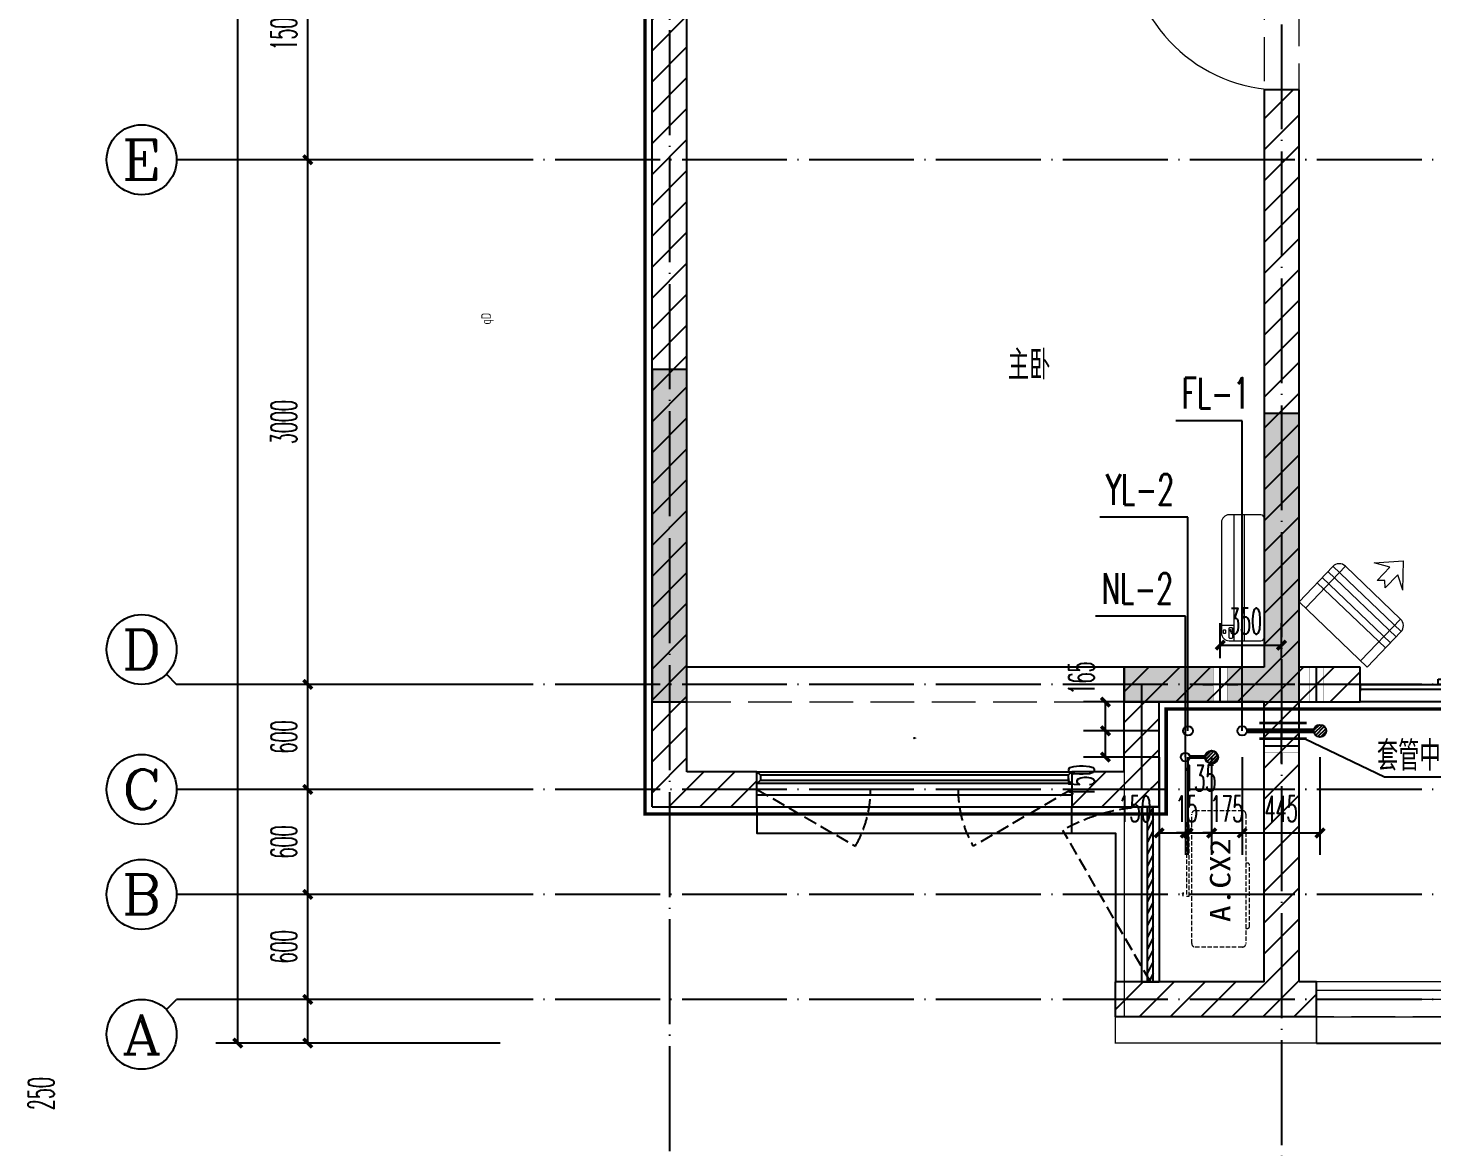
# Model space of a CAD drawing. Extents: x 27938 to 1507990, y 110129 to 923079.
# Drawn here: x 1197595 to 1205624, y 579980 to 586377 of the extents above; entities that cross this region are included whole.
import ezdxf
from ezdxf.enums import TextEntityAlignment as Align

# ---------------------------------------------------------------- set-up
doc = ezdxf.new("R2010")
doc.units = 0
doc.header["$LTSCALE"] = 1000
doc.header["$MEASUREMENT"] = 0
doc.linetypes.add('DASH', pattern=[0.35, 0.25, -0.1])
doc.linetypes.add('DOTE', pattern=[2.42, 2, -0.2, 0.02, -0.2])
for name, color, linetype in [('----建筑底图', 8, 'Continuous'), ('3-栏杆1', 135, 'Continuous'), ('3.5方案汇报，与郭总、侯月琴确定户型_t8$0$2020.03.04 -1安徽标准化洋房户型(UA）_t8_t8$0$看线', 154, 'Continuous'), ('AXIS', 3, 'Continuous'), ('AXIS_TEXT', 7, 'Continuous'), ('COLUMN', 9, 'Continuous'), ('DIM_SYMB', 3, 'Continuous'), ('DIM_不分区给水', 3, 'Continuous'), ('DIM_凝结', 150, 'Continuous'), ('DIM_废水', 31, 'Continuous'), ('DIM_雨水', 4, 'Continuous'), ('DOTE', 1, 'Continuous'), ('EQUIP_地漏', 7, 'Continuous'), ('PIPE-凝结', 150, 'N'), ('PIPE-废水', 31, 'TG_F'), ('PUB_HATCH', 8, 'Continuous'), ('PUB_TEXT', 4, 'Continuous'), ('VALVE_不分区给水', 7, 'Continuous'), ('VPIPE-凝结', 150, 'N'), ('VPIPE-废水', 31, 'Continuous'), ('VPIPE-雨水', 4, 'Y'), ('WALL', 9, 'Continuous'), ('WINDOW', 4, 'Continuous'), ('WINDOW_TEXT', 7, 'Continuous'), ('机电标识类', 1, 'Continuous'), ('看线', 251, 'Continuous')]:
    doc.layers.add(name, color=color, linetype=linetype)
doc.layers.add('S-L主梁线', color=4, linetype='DASH', plot=False)
for name, color, linetype, lineweight in [('平面-栏杆', 135, 'Continuous', 15), ('平面-看线', 45, 'Continuous', 15), ('平面-空调室内机', 176, 'Continuous', 9), ('平面-空调预留孔', 173, 'Continuous', 15), ('空调', 76, 'Continuous', 13)]:
    doc.layers.add(name, color=color, linetype=linetype, lineweight=lineweight)
doc.styles.add('_TCH_AXIS', font='COMPLEX', dxfattribs={"bigfont": 'GBCBIG'})
doc.styles.add('_TCH_DIM_T3', font='SIMPLEX.shx', dxfattribs={"width": 0.494118, "bigfont": 'GBCBIG.shx'})
doc.styles.add('_TCH_WINDOW', font='SIMPLEX.shx', dxfattribs={"width": 0.7, "height": 3.5, "bigfont": 'GBCBIG.shx'})
doc.styles.add('_TWT_SERIAL', font='SIMPLEX', dxfattribs={"width": 0.8, "height": 3.5, "bigfont": 'HZTXT'})
doc.styles.add('COMPLEX', font='COMPLEX')
doc.styles.get("Standard").update_dxf_attribs({"font": 'gbenor.shx', "bigfont": 'gbcbig.shx'})
doc.styles.add('TG_LINETYPE', font='SIMPLEX', dxfattribs={"width": 0.8, "height": 3, "bigfont": 'HZTXT'})
doc.styles.add('房间名称', font='TSSDENG', dxfattribs={"width": 0.8, "bigfont": 'HZTXT'})
doc.styles.add('黑体', font='simhei.ttf')
doc.linetypes.add('N', pattern='A,3,-0.2,["N",Standard,S=0.25,R=0,X=-0.1,Y=-0.115],-0.2', length=3.4)
doc.linetypes.add('TG_F', pattern='A,2,-0.3,["F",TG_LINETYPE,S=0.1,R=0,X=-0.23,Y=-0.15],0', length=2.3)
doc.linetypes.add('Y', pattern='A,3,-0.2,["Y",Standard,S=0.25,R=0,X=-0.1,Y=-0.115],-0.2', length=3.4)
doc.dimstyles.new('_TCH_ARCH&&50', dxfattribs={"dimtxt": 148.75, "dimasz": 50, "dimexe": 125, "dimexo": 150, "dimgap": 63.125, "dimtad": 1, "dimdec": 0, "dimzin": 0, "dimdsep": 46, "dimtxsty": '_TCH_DIM_T3', "dimblk": 'ARCHTICK', "dimcen": 0.09, "dimclrt": 4, "dimazin": 2, "dimtfac": 1, "dimtdec": 0, "dimtix": 1, "dimtmove": 2, "dimatfit": 3, "dimfxl": 100, "dimtolj": 1, "dimtzin": 0, "dimarcsym": 0})
doc.dimstyles.new('_TWT_ARCH&&50', dxfattribs={"dimtxt": 148.75, "dimasz": 50, "dimexe": 125, "dimexo": 150, "dimgap": 63.125, "dimtad": 1, "dimdec": 0, "dimzin": 0, "dimdsep": 46, "dimtxsty": '_TCH_DIM_T3', "dimblk": 'ARCHTICK', "dimcen": 0.09, "dimclrt": 7, "dimazin": 2, "dimtfac": 1, "dimtdec": 0, "dimtix": 1, "dimtmove": 2, "dimatfit": 3, "dimfxl": 100, "dimtolj": 1, "dimtzin": 0, "dimarcsym": 0})
pattern_1 = [(45, (0, 89.76), (-88.3884, 88.3884), [])]

# ---------------------------------------------------------------- blocks, each defined once
blk = doc.blocks.new('GFDGFSDFGD')
at = {"layer": 'PUB_HATCH'}
for points in [[(420516.6, 367423.7), (420516.6, 365523.7), (420716.6, 365523.7), (420716.6, 367423.7)], [(423216.6, 365523.7), (424216.6, 365523.7), (424216.6, 367173.7), (424016.6, 367173.7), (424016.6, 365723.7), (423216.6, 365723.7)]]:
    blk.add_hatch(color=0, dxfattribs=at).paths.add_polyline_path(points)
at = {"layer": 'COLUMN', "color": 0}
for p, q in [((420516.6, 367423.7), (420516.6, 365523.7)), ((420716.6, 367423.7), (420516.6, 367423.7)), ((420716.6, 365523.7), (420716.6, 367423.7)), ((424216.6, 367173.7), (424016.6, 367173.7)), ((424016.6, 367173.7), (424016.6, 365723.7)), ((424216.6, 365523.7), (424216.6, 367173.7)), ((424016.6, 365723.7), (423216.6, 365723.7)), ((423216.6, 365723.7), (423216.6, 365523.7)), ((420516.6, 365523.7), (420716.6, 365523.7)), ((423216.6, 365523.7), (424216.6, 365523.7))]:
    blk.add_line(p, q, dxfattribs=at)
blk = doc.blocks.new('dongkong')
blk.add_wipeout([(-603756, 210771), (-603756, 210570.8), (-603836, 210570.8), (-603836, 210771)])
at = {"layer": '机电标识类', "color": 250, "linetype": 'DASH', "ltscale": 400}
for p, q in [((-603796, 210771), (-603796, 210570.8)), ((-603896, 210670.7), (-603696, 210670.7))]:
    blk.add_line(p, q, dxfattribs=at)
at = {"layer": '空调', "color": 6, "linetype": 'DASH', "const_width": 2}
blk.add_lwpolyline([(-603756, 210771), (-603756, 210570.8), (-603836, 210570.8), (-603836, 210771)], close=True, dxfattribs=at)
blk = doc.blocks.new('A$C001338C2')
for p, q in [((845, 304), (55, 304)), ((109, 215), (109, 304)), ((0, 249), (0, 22)), ((900, 22), (900, 249)), ((22, 0), (878, 0))]:
    blk.add_line(p, q)
at = {"lineweight": 5}
for p, q in [((900, 215), (0, 215)), ((900, 143), (0, 143))]:
    blk.add_line(p, q, dxfattribs=at)
for points in [[(89, 226), (22, 226, -0.414214), (17, 232), (17, 243, -0.414214), (22, 249), (89, 249, -0.414214), (95, 243), (95, 232, -0.414214)], [(73, 275), (57, 275, -0.414214), (51, 281), (51, 283, -0.414214), (57, 289), (73, 289, -0.414214), (79, 283), (79, 281, -0.414214)]]:
    blk.add_lwpolyline(points, format="xyb", close=True)
for centre, radius, start, end in [((55, 249), 55, 90, 180), ((845, 249), 55, 360, 90), ((22, 22), 22, 180, 270), ((878, 22), 22, 270, 360)]:
    blk.add_arc(centre, radius, start, end)
blk = doc.blocks.new('$TwtSys$00000141')
at = {"color": 1}
for p, q in [((-47, 4), (-5, 46)), ((-47, 4), (-5, 46)), ((-44, -18), (18, 44)), ((-44, -18), (18, 44)), ((-33, -33), (33, 33)), ((-33, -33), (33, 33)), ((-16, -44), (44, 16)), ((-16, -44), (44, 16)), ((6, -46), (46, -6)), ((6, -46), (46, -6))]:
    blk.add_line(p, q, dxfattribs=at)
blk.add_circle((0, 0), 47, dxfattribs=at)
blk.add_circle((0, 0), 47, dxfattribs=at)
blk = doc.blocks.new('ferre')
at = {"layer": '平面-空调预留孔', "linetype": 'DASH', "ltscale": 0.1}
for p, q in [((93392.7, 115403.5), (93392.7, 115393.5)), ((93402.7, 115383.5), (93755.6, 115383.5)), ((93765.6, 115393.5), (93765.6, 115403.5))]:
    blk.add_line(p, q, dxfattribs=at)
blk.add_lwpolyline([(94045.9, 115403.5), (93305.9, 115403.5, -0.414214), (93285.9, 115423.5), (93285.9, 115693.5, -0.414214), (93305.9, 115713.5), (94045.9, 115713.5, -0.414214), (94065.9, 115693.5), (94065.9, 115423.5, -0.414214)], format="xyb", close=True, dxfattribs=at)
blk.add_lwpolyline([(93996.7, 115742.6), (93576.8, 115742.6), (93576.8, 115727.5), (93996.7, 115727.5)], close=True, dxfattribs=at)
for centre, start, end in [((93402.7, 115393.5), 180, 270), ((93755.6, 115393.5), 270, 0)]:
    blk.add_arc(centre, 10, start, end, dxfattribs=at)
at = {"layer": '平面-空调预留孔', "color": 251, "linetype": 'DASH', "ltscale": 0.1, "true_color": 0x636466, "style": '黑体', "width": 1.2}
blk.add_text('A.CX2', height=117.05, dxfattribs=at).set_placement((93428.3, 115492.1))
blk = doc.blocks.new('fergve')
at = {"layer": '平面-空调预留孔', "linetype": 'DASH', "ltscale": 0.1}
blk.add_blockref('ferre', (25670, -60415.8), dxfattribs=at)
blk = doc.blocks.new('dasdasf1sa2f31as32f')
for p, q in [((-116, 585.6), (43.3, 640.5)), ((-22.8, 585.5), (-116, 585.6)), ((-22.8, 585.5), (-73.4, 493.2)), ((82.7, 476.6), (43.3, 640.5)), ((-473.5, 259.7), (-339.5, 504)), ((-269.8, 524.3), (-427.7, 236.5)), ((134.6, 245.5), (-338.8, 505.1)), ((-269.8, 524.3), (113.7, 314)), ((-31.3, 504.4), (-73.4, 493.2)), ((-18.1, 462.9), (-31.3, 504.4)), ((32.4, 555.1), (-18.1, 462.9)), ((82.7, 476.6), (32.4, 555.1)), ((92.6, 168.8), (-380.9, 428.5)), ((114.7, 208.4), (-359.1, 468.2)), ((72.3, 131.9), (-401.1, 391.6)), ((0, 0), (-473.5, 259.7)), ((113.7, 314), (-44.2, 26.2)), ((134, 244.4), (0, 0))]:
    blk.add_line(p, q)
for centre, start, end in [((-294.5, 479.4), 61.25933, 151.25933), ((89, 269), 331.25933, 61.25933)]:
    blk.add_arc(centre, 51.3, start, end)
blk = doc.blocks.new('GDGDRGDGDRGDR')
at = {"layer": '平面-空调室内机', "ltscale": 0.3, "rotation": 90}
blk.add_blockref('dongkong', (634787.3, 1046278.1), dxfattribs=at)
at = {"layer": '平面-空调预留孔'}
for name, p, rotation in [('dasdasf1sa2f31as32f', (424606.8, 442932.1), 344.9999999966897), ('fergve', (478900.7, 322375.3), 90)]:
    blk.add_blockref(name, p, dxfattribs=dict(at, rotation=rotation))
at = {"layer": '平面-空调室内机', "ltscale": 0.3, "rotation": 180}
blk.add_blockref('dongkong', (-179479.5, 653502.9), dxfattribs=at)
blk = doc.blocks.new('$DorLib2D$00000138')
at = {"color": 0, "linetype": 'Continuous'}
for p, q in [((-0.2875, 0), (-0.2875, 0.1538)), ((-0.2875, 0.1538), (0, 0.1538)), ((0, 0.1538), (0, 0)), ((0.2875, 0.1538), (0, 0.1538)), ((0.2875, 0), (0.2875, 0.1538)), ((-0.5, -0.1399), (-0.5, 0)), ((-0.5, 0), (-0.2188, 0)), ((0, 0), (-0.2875, 0)), ((-0.2188, 0), (-0.2188, -0.1399)), ((0, 0), (0.2875, 0)), ((0.2188, 0), (0.2188, -0.1399)), ((0.5, 0), (0.2188, 0)), ((0.5, 0), (0.5, -0.1946)), ((0.5, -0.1399), (0.5, 0)), ((-0.2188, -0.1399), (-0.5, -0.1399)), ((0.2188, -0.1399), (0.5, -0.1399)), ((-0.1857, -0.186), (-0.037, -0.186)), ((-0.037, -0.186), (-0.1019, -0.2583)), ((-0.1019, -0.2583), (-0.1019, -0.186)), ((0.1857, -0.186), (0.037, -0.186)), ((0.037, -0.186), (0.1019, -0.2583)), ((0.1019, -0.2583), (0.1019, -0.186))]:
    blk.add_line(p, q, dxfattribs=at)
blk = doc.blocks.new('$DorLib2D$00000001')
at = {"color": 0}
for p, q in [((0.45, 0.975), (0.5, 0.975)), ((0.45, 0), (0.45, 0.975)), ((0.5, 0), (0.5, 0.975)), ((0.5, 0), (0.45, 0))]:
    blk.add_line(p, q, dxfattribs=at)
at = {"color": 0, "lineweight": 13}
blk.add_arc((0.475, 0), 0.975, 91.46928, 180, dxfattribs=at)
blk = doc.blocks.new('$WINLIB2D$00000001')
at = {"color": 0}
for points in [[(-0.5, 0.5), (-0.5, -0.5)], [(-0.5, 0.5), (0.5, 0.5)], [(0.5, -0.5), (0.5, 0.5)], [(0.5, 0.1667), (-0.5, 0.1667)], [(0.5, -0.1667), (-0.5, -0.1667)], [(-0.5, -0.5), (0.5, -0.5)]]:
    blk.add_lwpolyline(points, dxfattribs=at)
blk = doc.blocks.new('_ArchTick')
at = {"color": 0, "linetype": 'ByBlock', "const_width": 0.4}
blk.add_lwpolyline([(-0.5, -0.5), (0.5, 0.5)], dxfattribs=at)
blk = doc.blocks.new('*D1152')
at = {"layer": 'Defpoints', "color": 0}
for p in [(-21500, -23685.2), (-21850.2, -23910), (-21500, -23910)]:
    blk.add_point(p, dxfattribs=at)
at = {"layer": '平面-空调预留孔', "color": 0, "lineweight": -2}
for p, q in [((-21850.2, -23760), (-21850.2, -23560.2)), ((-21500, -23760), (-21500, -23560.2)), ((-21850.2, -23685.2), (-21500, -23685.2))]:
    blk.add_line(p, q, dxfattribs=at)
at = {"layer": '平面-空调预留孔', "color": 0, "lineweight": -2, "xscale": 50, "yscale": 50, "zscale": 50, "rotation": 180}
blk.add_blockref('_ArchTick', (-21850.2, -23685.2), dxfattribs=at)
at = {"layer": '平面-空调预留孔', "color": 0, "lineweight": -2, "xscale": 50, "yscale": 50, "zscale": 50}
blk.add_blockref('_ArchTick', (-21500, -23685.2), dxfattribs=at)
at = {"layer": '平面-空调预留孔', "color": 4, "insert": (-21706.6, -23547.7), "char_height": 148.75, "attachment_point": 5, "style": '_TCH_DIM_T3'}
blk.add_mtext('\\A1;350', dxfattribs=at)
blk = doc.blocks.new('$WINLIB2D$00000039')
at = {"color": 0}
for points in [[(-0.5, 0.5), (-0.5, -0.5)], [(0.5, 0.5), (-0.5, 0.5)], [(0.5, -0.5), (0.5, 0.5)], [(-0.5, 0.1667), (0.5, 0.1667)], [(-0.3839, -0.1667), (-0.448, 0.1667)], [(-0.3159, -0.1667), (-0.38, 0.1667)], [(-0.2479, -0.1667), (-0.312, 0.1667)], [(-0.1799, -0.1667), (-0.244, 0.1667)], [(-0.1119, -0.1667), (-0.176, 0.1667)], [(-0.0439, -0.1667), (-0.108, 0.1667)], [(0.0241, -0.1667), (-0.04, 0.1667)], [(0.0921, -0.1667), (0.028, 0.1667)], [(0.16, -0.1667), (0.0959, 0.1667)], [(0.228, -0.1667), (0.1639, 0.1667)], [(0.296, -0.1667), (0.2319, 0.1667)], [(0.364, -0.1667), (0.2999, 0.1667)], [(0.432, -0.1667), (0.3679, 0.1667)], [(0.5, -0.1667), (0.4359, 0.1667)], [(-0.4519, -0.1667), (-0.5, 0.0836)], [(-0.5, -0.1667), (0.5, -0.1667)], [(0.5, -0.5), (-0.5, -0.5)]]:
    blk.add_lwpolyline(points, dxfattribs=at)
blk = doc.blocks.new('*D1156')
at = {"layer": 'AXIS', "color": 0, "lineweight": -2}
for p, q in [((-25968.8, -13060.1), (-27593.8, -13060.1)), ((-27468.8, -25960.1), (-27468.8, -13060.1)), ((-25968.8, -25960.1), (-27593.8, -25960.1))]:
    blk.add_line(p, q, dxfattribs=at)
at = {"layer": 'Defpoints', "color": 0}
for p in [(-27468.8, -13060.1), (-25818.8, -13060.1), (-25818.8, -25960.1)]:
    blk.add_point(p, dxfattribs=at)
at = {"layer": 'AXIS', "color": 0, "lineweight": -2, "xscale": 50, "yscale": 50, "zscale": 50}
for p, rotation in [((-27468.8, -13060.1), 90), ((-27468.8, -25960.1), 270)]:
    blk.add_blockref('_ArchTick', p, dxfattribs=dict(at, rotation=rotation))
at = {"layer": 'AXIS', "color": 4, "insert": (-27606.3, -19510.1), "char_height": 148.75, "attachment_point": 5, "rotation": 90, "style": '_TCH_DIM_T3'}
blk.add_mtext('\\A1;12900', dxfattribs=at)
blk = doc.blocks.new('*D1157')
at = {"layer": 'AXIS', "color": 0, "lineweight": -2}
for p, q in [((-25968.8, -25710.1), (-27193.8, -25710.1)), ((-27068.8, -25960.1), (-27068.8, -25710.1)), ((-25968.8, -25960.1), (-27193.8, -25960.1))]:
    blk.add_line(p, q, dxfattribs=at)
at = {"layer": 'Defpoints', "color": 0}
for p in [(-27068.8, -25710.1), (-25818.8, -25710.1), (-25818.8, -25960.1)]:
    blk.add_point(p, dxfattribs=at)
at = {"layer": 'AXIS', "color": 0, "lineweight": -2, "xscale": 50, "yscale": 50, "zscale": 50}
for p, rotation in [((-27068.8, -25710.1), 90), ((-27068.8, -25960.1), 270)]:
    blk.add_blockref('_ArchTick', p, dxfattribs=dict(at, rotation=rotation))
at = {"layer": 'AXIS', "color": 4, "insert": (-28593.8, -26249.1), "char_height": 148.75, "attachment_point": 5, "rotation": 90, "style": '_TCH_DIM_T3'}
blk.add_mtext('\\A1;250', dxfattribs=at)
blk = doc.blocks.new('*D1158')
at = {"layer": 'AXIS', "color": 0, "lineweight": -2}
for p, q in [((-25968.8, -25110.1), (-27193.8, -25110.1)), ((-27068.8, -25710.1), (-27068.8, -25110.1)), ((-25968.8, -25710.1), (-27193.8, -25710.1))]:
    blk.add_line(p, q, dxfattribs=at)
at = {"layer": 'Defpoints', "color": 0}
for p in [(-27068.8, -25110.1), (-25818.8, -25110.1), (-25818.8, -25710.1)]:
    blk.add_point(p, dxfattribs=at)
at = {"layer": 'AXIS', "color": 0, "lineweight": -2, "xscale": 50, "yscale": 50, "zscale": 50}
for p, rotation in [((-27068.8, -25110.1), 90), ((-27068.8, -25710.1), 270)]:
    blk.add_blockref('_ArchTick', p, dxfattribs=dict(at, rotation=rotation))
at = {"layer": 'AXIS', "color": 4, "insert": (-27206.3, -25410.1), "char_height": 148.75, "attachment_point": 5, "rotation": 90, "style": '_TCH_DIM_T3'}
blk.add_mtext('\\A1;600', dxfattribs=at)
blk = doc.blocks.new('*D1159')
at = {"layer": 'AXIS', "color": 0, "lineweight": -2}
for p, q in [((-25968.8, -24510.1), (-27193.8, -24510.1)), ((-27068.8, -25110.1), (-27068.8, -24510.1)), ((-25968.8, -25110.1), (-27193.8, -25110.1))]:
    blk.add_line(p, q, dxfattribs=at)
at = {"layer": 'Defpoints', "color": 0}
for p in [(-27068.8, -24510.1), (-25818.8, -24510.1), (-25818.8, -25110.1)]:
    blk.add_point(p, dxfattribs=at)
at = {"layer": 'AXIS', "color": 0, "lineweight": -2, "xscale": 50, "yscale": 50, "zscale": 50}
for p, rotation in [((-27068.8, -24510.1), 90), ((-27068.8, -25110.1), 270)]:
    blk.add_blockref('_ArchTick', p, dxfattribs=dict(at, rotation=rotation))
at = {"layer": 'AXIS', "color": 4, "insert": (-27206.3, -24810.1), "char_height": 148.75, "attachment_point": 5, "rotation": 90, "style": '_TCH_DIM_T3'}
blk.add_mtext('\\A1;600', dxfattribs=at)
blk = doc.blocks.new('*D1160')
at = {"layer": 'AXIS', "color": 0, "lineweight": -2}
for p, q in [((-25968.8, -23910.1), (-27193.8, -23910.1)), ((-27068.8, -24510.1), (-27068.8, -23910.1)), ((-25968.8, -24510.1), (-27193.8, -24510.1))]:
    blk.add_line(p, q, dxfattribs=at)
at = {"layer": 'Defpoints', "color": 0}
for p in [(-27068.8, -23910.1), (-25818.8, -23910.1), (-25818.8, -24510.1)]:
    blk.add_point(p, dxfattribs=at)
at = {"layer": 'AXIS', "color": 0, "lineweight": -2, "xscale": 50, "yscale": 50, "zscale": 50}
for p, rotation in [((-27068.8, -23910.1), 90), ((-27068.8, -24510.1), 270)]:
    blk.add_blockref('_ArchTick', p, dxfattribs=dict(at, rotation=rotation))
at = {"layer": 'AXIS', "color": 4, "insert": (-27206.3, -24210.1), "char_height": 148.75, "attachment_point": 5, "rotation": 90, "style": '_TCH_DIM_T3'}
blk.add_mtext('\\A1;600', dxfattribs=at)
blk = doc.blocks.new('*D1161')
at = {"layer": 'AXIS', "color": 0, "lineweight": -2}
for p, q in [((-25968.8, -20910.1), (-27193.8, -20910.1)), ((-27068.8, -23910.1), (-27068.8, -20910.1)), ((-25968.8, -23910.1), (-27193.8, -23910.1))]:
    blk.add_line(p, q, dxfattribs=at)
at = {"layer": 'Defpoints', "color": 0}
for p in [(-27068.8, -20910.1), (-25818.8, -20910.1), (-25818.8, -23910.1)]:
    blk.add_point(p, dxfattribs=at)
at = {"layer": 'AXIS', "color": 0, "lineweight": -2, "xscale": 50, "yscale": 50, "zscale": 50}
for p, rotation in [((-27068.8, -20910.1), 90), ((-27068.8, -23910.1), 270)]:
    blk.add_blockref('_ArchTick', p, dxfattribs=dict(at, rotation=rotation))
at = {"layer": 'AXIS', "color": 4, "insert": (-27206.3, -22410.1), "char_height": 148.75, "attachment_point": 5, "rotation": 90, "style": '_TCH_DIM_T3'}
blk.add_mtext('\\A1;3000', dxfattribs=at)
blk = doc.blocks.new('*D1162')
at = {"layer": 'AXIS', "color": 0, "lineweight": -2}
for p, q in [((-25968.8, -19410.1), (-27193.8, -19410.1)), ((-27068.8, -20910.1), (-27068.8, -19410.1)), ((-25968.8, -20910.1), (-27193.8, -20910.1))]:
    blk.add_line(p, q, dxfattribs=at)
at = {"layer": 'Defpoints', "color": 0}
for p in [(-27068.8, -19410.1), (-25818.8, -19410.1), (-25818.8, -20910.1)]:
    blk.add_point(p, dxfattribs=at)
at = {"layer": 'AXIS', "color": 0, "lineweight": -2, "xscale": 50, "yscale": 50, "zscale": 50}
for p, rotation in [((-27068.8, -19410.1), 90), ((-27068.8, -20910.1), 270)]:
    blk.add_blockref('_ArchTick', p, dxfattribs=dict(at, rotation=rotation))
at = {"layer": 'AXIS', "color": 4, "insert": (-27206.3, -20160.1), "char_height": 148.75, "attachment_point": 5, "rotation": 90, "style": '_TCH_DIM_T3'}
blk.add_mtext('\\A1;1500', dxfattribs=at)
blk = doc.blocks.new('_AXISO')
at = {"color": 0}
blk.add_circle((0, 0), 0.5, dxfattribs=at)
at = {"layer": 'AXIS_TEXT', "color": 0, "style": 'COMPLEX', "width": 1.041667}
blk.add_attdef('A', text='', height=0.56, dxfattribs=at).set_placement((-0.25, -0.28), (0.25, -0.28), align=Align.FIT)
blk = doc.blocks.new('A$C63B2058D')
at = {"layer": 'S-L主梁线', "color": 0, "linetype": 'ByBlock', "lineweight": 18}
for p, q in [((-11450, 1300), (-11450, -1550)), ((-11450, -3200), (-11450, -3800)), ((-8750, -3200), (-8750, -5000)), ((-11450, -3800), (-8750, -3800)), ((-8750, -5000), (-7850, -4999.8)), ((-7850, -4999.8), (10150, -4999.8))]:
    blk.add_line(p, q, dxfattribs=at)
at = {"layer": 'S-L主梁线', "color": 0, "linetype": 'DASH', "lineweight": 18}
for p, q in [((-11250, -1550), (-11250, 1300)), ((-7950, 1300), (-7950, -1550)), ((-7750, -1550), (-7750, 1300)), ((-8750, -3000), (-11250, -3000)), ((-11250, -3200), (-8750, -3200)), ((-11250, -3600), (-11250, -3200)), ((-8550, -4800), (-8550, -3200)), ((-7950, -3200), (-7950, -4799.9)), ((-7750, -4799.8), (-7750, -3200)), ((-8750, -3600), (-11250, -3600)), ((-7950, -4799.9), (-8550, -4800)), ((-2150, -4799.8), (-7750, -4799.8))]:
    blk.add_line(p, q, dxfattribs=at)
blk = doc.blocks.new('$VALVE$00000533')
at = {"ltscale": 0.5, "const_width": 25}
for points in [[(-225, 75), (225, 75)], [(-225, -75), (225, -75)]]:
    blk.add_lwpolyline(points, dxfattribs=at)
blk = doc.blocks.new('*D626')
at = {"layer": 'Defpoints', "color": 0}
for p in [(1203756.6, 582359), (1204213.6, 582359), (1204213.6, 582209)]:
    blk.add_point(p, dxfattribs=at)
at = {"layer": 'DIM_SYMB', "color": 0, "lineweight": -2}
for p, q in [((1204063.6, 582359), (1203631.6, 582359)), ((1203756.6, 582209), (1203756.6, 582359)), ((1204063.6, 582209), (1203631.6, 582209))]:
    blk.add_line(p, q, dxfattribs=at)
at = {"layer": 'DIM_SYMB', "color": 0, "lineweight": -2, "xscale": 50, "yscale": 50, "zscale": 50}
for p, rotation in [((1203756.6, 582359), 90), ((1203756.6, 582209), 270)]:
    blk.add_blockref('_ArchTick', p, dxfattribs=dict(at, rotation=rotation))
at = {"layer": 'DIM_SYMB', "color": 7, "insert": (1203619.1, 582071.5), "char_height": 148.75, "attachment_point": 5, "rotation": 90, "style": '_TCH_DIM_T3'}
blk.add_mtext('\\A1;150', dxfattribs=at)
blk = doc.blocks.new('*D627')
at = {"layer": 'Defpoints', "color": 0}
for p in [(1203756.6, 582524), (1204213.6, 582524), (1204213.6, 582359)]:
    blk.add_point(p, dxfattribs=at)
at = {"layer": 'DIM_SYMB', "color": 0, "lineweight": -2}
for p, q in [((1204063.6, 582524), (1203631.6, 582524)), ((1203756.6, 582359), (1203756.6, 582524)), ((1204063.6, 582359), (1203631.6, 582359))]:
    blk.add_line(p, q, dxfattribs=at)
at = {"layer": 'DIM_SYMB', "color": 0, "lineweight": -2, "xscale": 50, "yscale": 50, "zscale": 50}
for p, rotation in [((1203756.6, 582524), 90), ((1203756.6, 582359), 270)]:
    blk.add_blockref('_ArchTick', p, dxfattribs=dict(at, rotation=rotation))
at = {"layer": 'DIM_SYMB', "color": 7, "insert": (1203619.1, 582661.5), "char_height": 148.75, "attachment_point": 5, "rotation": 90, "style": '_TCH_DIM_T3'}
blk.add_mtext('\\A1;165', dxfattribs=at)
blk = doc.blocks.new('*D628')
at = {"layer": 'Defpoints', "color": 0}
for p in [(1204538.6, 582359), (1204983.6, 582359), (1204983.6, 581775.2)]:
    blk.add_point(p, dxfattribs=at)
at = {"layer": 'DIM_SYMB', "color": 0, "lineweight": -2}
for p, q in [((1204538.6, 582209), (1204538.6, 581650.2)), ((1204983.6, 582209), (1204983.6, 581650.2)), ((1204538.6, 581775.2), (1204983.6, 581775.2))]:
    blk.add_line(p, q, dxfattribs=at)
at = {"layer": 'DIM_SYMB', "color": 0, "lineweight": -2, "xscale": 50, "yscale": 50, "zscale": 50, "rotation": 180}
blk.add_blockref('_ArchTick', (1204538.6, 581775.2), dxfattribs=at)
at = {"layer": 'DIM_SYMB', "color": 0, "lineweight": -2, "xscale": 50, "yscale": 50, "zscale": 50}
blk.add_blockref('_ArchTick', (1204983.6, 581775.2), dxfattribs=at)
at = {"layer": 'DIM_SYMB', "color": 7, "insert": (1204761.1, 581912.7), "char_height": 148.75, "attachment_point": 5, "style": '_TCH_DIM_T3'}
blk.add_mtext('\\A1;445', dxfattribs=at)
blk = doc.blocks.new('*D629')
at = {"layer": 'Defpoints', "color": 0}
for p in [(1204363.6, 582359), (1204538.6, 582359), (1204538.6, 581775.2)]:
    blk.add_point(p, dxfattribs=at)
at = {"layer": 'DIM_SYMB', "color": 0, "lineweight": -2}
for p, q in [((1204363.6, 582209), (1204363.6, 581650.2)), ((1204538.6, 582209), (1204538.6, 581650.2)), ((1204363.6, 581775.2), (1204313.6, 581775.2)), ((1204363.6, 581775.2), (1204538.6, 581775.2)), ((1204538.6, 581775.2), (1204588.6, 581775.2))]:
    blk.add_line(p, q, dxfattribs=at)
at = {"layer": 'DIM_SYMB', "color": 0, "lineweight": -2, "xscale": 50, "yscale": 50, "zscale": 50}
blk.add_blockref('_ArchTick', (1204363.6, 581775.2), dxfattribs=at)
at = {"layer": 'DIM_SYMB', "color": 0, "lineweight": -2, "xscale": 50, "yscale": 50, "zscale": 50, "rotation": 180}
blk.add_blockref('_ArchTick', (1204538.6, 581775.2), dxfattribs=at)
at = {"layer": 'DIM_SYMB', "color": 7, "insert": (1204451.1, 581912.7), "char_height": 148.75, "attachment_point": 5, "style": '_TCH_DIM_T3'}
blk.add_mtext('\\A1;175', dxfattribs=at)
blk = doc.blocks.new('*D630')
at = {"layer": 'Defpoints', "color": 0}
for p in [(1204228.6, 582359), (1204363.6, 582359), (1204363.6, 581775.2)]:
    blk.add_point(p, dxfattribs=at)
at = {"layer": 'DIM_SYMB', "color": 0, "lineweight": -2}
for p, q in [((1204228.6, 582209), (1204228.6, 581650.2)), ((1204363.6, 582209), (1204363.6, 581650.2)), ((1204228.6, 581775.2), (1204363.6, 581775.2))]:
    blk.add_line(p, q, dxfattribs=at)
at = {"layer": 'DIM_SYMB', "color": 0, "lineweight": -2, "xscale": 50, "yscale": 50, "zscale": 50, "rotation": 180}
blk.add_blockref('_ArchTick', (1204228.6, 581775.2), dxfattribs=at)
at = {"layer": 'DIM_SYMB', "color": 0, "lineweight": -2, "xscale": 50, "yscale": 50, "zscale": 50}
blk.add_blockref('_ArchTick', (1204363.6, 581775.2), dxfattribs=at)
at = {"layer": 'DIM_SYMB', "color": 7, "insert": (1204296.1, 582087.7), "char_height": 148.75, "attachment_point": 5, "style": '_TCH_DIM_T3'}
blk.add_mtext('\\A1;135', dxfattribs=at)
blk = doc.blocks.new('*D631')
at = {"layer": 'Defpoints', "color": 0}
for p in [(1204213.6, 582359), (1204228.6, 582359), (1204228.6, 581775.2)]:
    blk.add_point(p, dxfattribs=at)
at = {"layer": 'DIM_SYMB', "color": 0, "lineweight": -2}
for p, q in [((1204213.6, 582209), (1204213.6, 581650.2)), ((1204228.6, 582209), (1204228.6, 581650.2)), ((1204213.6, 581775.2), (1204163.6, 581775.2)), ((1204213.6, 581775.2), (1204228.6, 581775.2)), ((1204228.6, 581775.2), (1204278.6, 581775.2))]:
    blk.add_line(p, q, dxfattribs=at)
at = {"layer": 'DIM_SYMB', "color": 0, "lineweight": -2, "xscale": 50, "yscale": 50, "zscale": 50}
blk.add_blockref('_ArchTick', (1204213.6, 581775.2), dxfattribs=at)
at = {"layer": 'DIM_SYMB', "color": 0, "lineweight": -2, "xscale": 50, "yscale": 50, "zscale": 50, "rotation": 180}
blk.add_blockref('_ArchTick', (1204228.6, 581775.2), dxfattribs=at)
at = {"layer": 'DIM_SYMB', "color": 7, "insert": (1204221.1, 581912.7), "char_height": 148.75, "attachment_point": 5, "style": '_TCH_DIM_T3'}
blk.add_mtext('\\A1;15', dxfattribs=at)
blk = doc.blocks.new('*D632')
at = {"layer": 'Defpoints', "color": 0}
for p in [(1204063.6, 582359), (1204213.6, 582359), (1204213.6, 581775.2)]:
    blk.add_point(p, dxfattribs=at)
at = {"layer": 'DIM_SYMB', "color": 0, "lineweight": -2}
for p, q in [((1204063.6, 582209), (1204063.6, 581650.2)), ((1204213.6, 582209), (1204213.6, 581650.2)), ((1204063.6, 581775.2), (1204213.6, 581775.2))]:
    blk.add_line(p, q, dxfattribs=at)
at = {"layer": 'DIM_SYMB', "color": 0, "lineweight": -2, "xscale": 50, "yscale": 50, "zscale": 50, "rotation": 180}
blk.add_blockref('_ArchTick', (1204063.6, 581775.2), dxfattribs=at)
at = {"layer": 'DIM_SYMB', "color": 0, "lineweight": -2, "xscale": 50, "yscale": 50, "zscale": 50}
blk.add_blockref('_ArchTick', (1204213.6, 581775.2), dxfattribs=at)
at = {"layer": 'DIM_SYMB', "color": 7, "insert": (1203926.1, 581912.7), "char_height": 148.75, "attachment_point": 5, "style": '_TCH_DIM_T3'}
blk.add_mtext('\\A1;150', dxfattribs=at)
blk = doc.blocks.new('A$C149A4CC3')
at = {"layer": 'PUB_HATCH'}
h = blk.add_hatch(dxfattribs=at)
h.set_pattern_fill('普通砖', color=256, scale=50, style=0)
h.set_pattern_definition(pattern_1)
h.paths.add_polyline_path([(-25100, -24610.1), (-24900, -24410.1), (-24900, -19510.1), (-24966.7, -19410.1), (-25100, -19410.1)])
h = blk.add_hatch(dxfattribs=at)
h.set_pattern_fill('普通砖', color=256, scale=50, style=0)
h.set_pattern_definition(pattern_1)
h.paths.add_polyline_path([(-22400, -24410.1), (-22200, -24610.1), (-22200, -24010.1), (-22400, -23810.1)])
h = blk.add_hatch(dxfattribs=at)
h.set_pattern_fill('普通砖', color=256, scale=50, style=0)
h.set_pattern_definition(pattern_1)
h.paths.add_polyline_path([(-25100, -24610.1), (-24500, -24610.1), (-24500, -24410.1), (-24900, -24410.1)])
h = blk.add_hatch(dxfattribs=at)
h.set_pattern_fill('普通砖', color=256, scale=50, style=0)
h.set_pattern_definition(pattern_1)
h.paths.add_polyline_path([(-22400, -24410.1), (-22700, -24410.1), (-22700, -24610.1), (-22200, -24610.1)])
at = {"color": 8, "const_width": 8}
blk.add_lwpolyline([(-22450, -25810.1), (-22450, -25960.1), (-21300, -25960.1), (-21300, -25810.1)], dxfattribs=at)
at = {"layer": '3-栏杆1', "color": 8}
for p, q in [((-24479.7, -24427.9), (-24500, -24410.1)), ((-24500, -24410.1), (-24479.7, -24427.9)), ((-24500, -24477), (-24479.7, -24457.2)), ((-22720.3, -24427.9), (-24479.7, -24427.9)), ((-24479.7, -24427.9), (-24479.7, -24457.2)), ((-24479.7, -24457.2), (-22720.3, -24457.2)), ((-22720.3, -24427.9), (-22700, -24410.1)), ((-22700, -24410.1), (-22720.3, -24427.9)), ((-22720.3, -24427.9), (-22720.3, -24457.2)), ((-22720.3, -24457.2), (-22700, -24477)), ((-22700, -24477), (-22720.3, -24457.2))]:
    blk.add_line(p, q, dxfattribs=at)
at = {"layer": '3.5方案汇报，与郭总、侯月琴确定户型_t8$0$2020.03.04 -1安徽标准化洋房户型(UA）_t8_t8$0$看线', "color": 8, "ltscale": 10}
blk.add_line((-22400, -23810.1), (-24900, -23810.1), dxfattribs=at)
at = {"layer": 'AXIS', "color": 8}
for p, q in [((-25818.8, -20910.1), (-27818.8, -20910.1)), ((-27877.3, -23851.5), (-27818.8, -23910.1)), ((-25818.8, -23910.1), (-27818.8, -23910.1)), ((-25818.8, -24510.1), (-27818.8, -24510.1)), ((-25818.8, -25110.1), (-27818.8, -25110.1)), ((-27877.3, -25768.7), (-27818.8, -25710.1)), ((-25818.8, -25710.1), (-27818.8, -25710.1))]:
    blk.add_line(p, q, dxfattribs=at)
at = {"layer": 'DOTE', "color": 169, "linetype": 'DOTE', "ltscale": 0.3}
for p, q in [((-25000, -11458), (-25000, -26899.5)), ((-21500, -19410.1), (-21500, -26899.5)), ((25039.9, -20910.1), (-25818.8, -20910.1)), ((25039.9, -23910.1), (-25818.8, -23910.1)), ((-22300, -23910.1), (-22300, -24510.1)), ((25039.9, -24510.1), (-25818.8, -24510.1)), ((25039.9, -25110.1), (-25818.8, -25110.1)), ((25039.9, -25710.1), (-25818.8, -25710.1))]:
    blk.add_line(p, q, dxfattribs=at)
at = {"layer": 'VPIPE-凝结', "color": 8, "ltscale": 0.1}
blk.add_line((-21670, -24175.1), (-21330, -24175.1), dxfattribs=at)
blk.add_lwpolyline([(-21937.6, -24325.1), (-22010, -24325.1)], dxfattribs=at)
at = {"layer": 'WALL', "color": 8}
for p, q in [((-25100, -24610.1), (-25100, -19410.1)), ((-24900, -24410.1), (-24900, -19510.1)), ((-21400, -20510.1), (-21600, -20510.1)), ((-22400, -24410.1), (-22400, -23810.1)), ((-22200, -24610.1), (-22200, -24010.1)), ((-24500, -24410.1), (-24900, -24410.1)), ((-24500, -24610.1), (-24500, -24410.1)), ((-22400, -24410.1), (-22700, -24410.1)), ((-22700, -24410.1), (-22700, -24610.1)), ((-25100, -24610.1), (-24500, -24610.1)), ((-22700, -24610.1), (-22200, -24610.1)), ((-22450, -25810.1), (-22450, -25610.1)), ((-21500, -25810.1), (-22450, -25810.1)), ((-21300, -25810.1), (-21500, -25810.1))]:
    blk.add_line(p, q, dxfattribs=at)
at = {"layer": 'WINDOW', "color": 8, "linetype": 'DASH', "ltscale": 0.3}
for points in [[(-24500, -24510.1), (-23936.9, -24834.7, 0.131485), (-23850, -24510.1)], [(-22700, -24510.1), (-23263.1, -24834.7, -0.131485), (-23350, -24510.1)], [(-22250, -25610.1), (-22750, -24744.1, -0.131652), (-22250, -24610.1)]]:
    blk.add_lwpolyline(points, format="xyb", dxfattribs=at)
at = {"layer": '平面-栏杆', "color": 8}
for points in [[(-16650, -25660.1), (-21300, -25660.1)], [(-16650, -25710.1), (-21300, -25710.1)]]:
    blk.add_lwpolyline(points, dxfattribs=at)
at = {"layer": '平面-看线', "color": 8}
blk.add_lwpolyline([(-16650, -25610.1), (-21300, -25610.1)], dxfattribs=at)
at = {"layer": '平面-看线', "color": 8, "linetype": 'DASH'}
blk.add_lwpolyline([(-16650, -25810.1), (-21300, -25810.1)], dxfattribs=at)
at = {"layer": '看线', "color": 8, "ltscale": 0.5}
for points in [[(-24500, -24610.1), (-24500, -24760.1), (-22700, -24760.1), (-22700, -24610.1)], [(-24500, -24610.1), (-24500, -24760.1), (-22450, -24760.1), (-22450, -25610.1)], [(-21300, -25960.1), (-16650, -25960.1)]]:
    blk.add_lwpolyline(points, dxfattribs=at)
at = {"color": 8}
blk.add_blockref('GFDGFSDFGD', (-445616.6, -389533.8), dxfattribs=at)
at = {"layer": 'AXIS', "color": 8}
ref = blk.add_blockref('_AXISO', (-28018.8, -20910.1), dxfattribs=dict(at, xscale=400, yscale=400, zscale=400))
ref.add_attrib('A', 'E', dxfattribs={"layer": 'AXIS_TEXT', "color": 8, "ltscale": 0.5, "height": 226.3, "style": '_TCH_AXIS', "width": 1.3125}).set_placement((-28131.9, -21023.2), (-27905.6, -21023.2), align=Align.FIT)
ref = blk.add_blockref('_AXISO', (-28018.8, -23710.1), dxfattribs=dict(at, xscale=400, yscale=400, zscale=400))
ref.add_attrib('A', 'D', dxfattribs={"layer": 'AXIS_TEXT', "color": 8, "ltscale": 0.5, "height": 226.3, "style": '_TCH_AXIS', "width": 1.235294}).set_placement((-28131.9, -23823.2), (-27905.6, -23823.2), align=Align.FIT)
ref = blk.add_blockref('_AXISO', (-28018.8, -24510.1), dxfattribs=dict(at, xscale=400, yscale=400, zscale=400))
ref.add_attrib('A', 'C', dxfattribs={"layer": 'AXIS_TEXT', "color": 8, "ltscale": 0.5, "height": 226.3, "style": '_TCH_AXIS', "width": 1.4}).set_placement((-28131.9, -24623.2), (-27905.6, -24623.2), align=Align.FIT)
ref = blk.add_blockref('_AXISO', (-28018.8, -25110.1), dxfattribs=dict(at, xscale=400, yscale=400, zscale=400))
ref.add_attrib('A', 'B', dxfattribs={"layer": 'AXIS_TEXT', "color": 8, "ltscale": 0.5, "height": 226.3, "style": '_TCH_AXIS', "width": 1.235294}).set_placement((-28131.9, -25223.2), (-27905.6, -25223.2), align=Align.FIT)
ref = blk.add_blockref('_AXISO', (-28018.8, -25910.1), dxfattribs=dict(at, xscale=400, yscale=400, zscale=400))
ref.add_attrib('A', 'A', dxfattribs={"layer": 'AXIS_TEXT', "color": 8, "ltscale": 0.5, "height": 226.3, "style": '_TCH_AXIS', "width": 1.166667}).set_placement((-28131.9, -26023.2), (-27905.6, -26023.2), align=Align.FIT)
at = {"layer": 'EQUIP_地漏', "color": 8, "xscale": 0.8, "yscale": 0.8, "zscale": 0.8}
blk.add_blockref('$TwtSys$00000141', (-21900, -24325.1), dxfattribs=at)
at = {"layer": 'WINDOW', "color": 8}
ref = blk.add_blockref('$DorLib2D$00000001', (-21500, -20060.1), dxfattribs=dict(at, xscale=900, yscale=900, zscale=900, rotation=90.00000000129845))
ref.add_attrib('A', 'M0922', (-21705.8, -20065), dxfattribs={"layer": 'WINDOW_TEXT', "color": 8, "ltscale": 0.5, "height": 4.25, "rotation": 90, "style": '_TCH_WINDOW', "width": 0.494118})
ref = blk.add_blockref('$WINLIB2D$00000001', (-23600, -24510.1), dxfattribs=dict(at, xscale=1800, yscale=-200, zscale=1800, rotation=4.935878894074151e-09))
ref.add_attrib('A', 'TC1817', (-23605.2, -24219.7), dxfattribs={"layer": 'WINDOW_TEXT', "color": 8, "ltscale": 0.5, "height": 4.25, "rotation": 0, "style": '_TCH_WINDOW', "width": 0.494118})
at = {"layer": '平面-空调预留孔', "color": 8, "xscale": 0.800000000046565, "yscale": 0.800000000046565, "zscale": 0.800000000046565, "rotation": 90.00000023343016}
blk.add_blockref('A$C001338C2', (-21600.1, -23660.1), dxfattribs=at)
at = {"layer": 'PUB_TEXT', "color": 8, "style": '房间名称', "width": 0.8}
blk.add_text('qD', height=54, rotation=90, dxfattribs=at).set_placement((-26022.2, -21852))
at = {"layer": 'PUB_TEXT', "color": 8}
blk.add_text('主卧', height=168.79, dxfattribs=at).set_placement((-23064.8, -22167.6))
at = {"layer": 'AXIS', "color": 8}
for p1, p2, distance, picture, middle in [((-25818.8, -25960.1), (-25818.8, -13060.1), 1650, '*D1156', (-27606.3, -19510.1)), ((-25818.8, -20910.1), (-25818.8, -19410.1), 1250, '*D1162', (-27206.3, -20160.1)), ((-25818.8, -23910.1), (-25818.8, -20910.1), 1250, '*D1161', (-27206.3, -22410.1)), ((-25818.8, -24510.1), (-25818.8, -23910.1), 1250, '*D1160', (-27206.3, -24210.1)), ((-25818.8, -25110.1), (-25818.8, -24510.1), 1250, '*D1159', (-27206.3, -24810.1)), ((-25818.8, -25710.1), (-25818.8, -25110.1), 1250, '*D1158', (-27206.3, -25410.1))]:
    dim = blk.add_aligned_dim(p1=p1, p2=p2, distance=distance, dimstyle='_TCH_ARCH&&50', dxfattribs=at)
    dim.commit()
    dim.dimension.update_dxf_attribs({"geometry": picture, "text_midpoint": middle})
dim = blk.add_linear_dim(base=(-27068.8, -25710.1), p1=(-25818.8, -25960.1), p2=(-25818.8, -25710.1), angle=90, dimstyle='_TCH_ARCH&&50', dxfattribs=at)
dim.commit()
dim.dimension.update_dxf_attribs({"geometry": '*D1157', "text_midpoint": (-28593.8, -26249.1), "dimtype": 129})
at = {"layer": '平面-空调室内机', "color": 8, "ltscale": 0.3, "xscale": -1, "rotation": 180}
blk.add_blockref('dongkong', (581945.9, 186760.7), dxfattribs=at)
at = {"layer": '平面-空调室内机', "color": 8, "ltscale": 0.3, "rotation": 180}
blk.add_blockref('dongkong', (-625646.1, 186760.7), dxfattribs=at)
at = {"color": 8, "linetype": 'DASH', "ltscale": 0.8, "const_width": 20}
blk.add_lwpolyline([(-20160, -15470.1), (-23340, -15470.1), (-23340, -16470.1), (-25140, -16470.1), (-25140, -24650.1), (-22160, -24650.1), (-22160, -24050.1), (-15840, -24050.1)], dxfattribs=at)
at = {"color": 8}
blk.add_blockref('GDGDRGDGDRGDR', (-445616.6, -466742.2), dxfattribs=at)
at = {"layer": 'PUB_HATCH'}
h = blk.add_hatch(dxfattribs=at)
h.set_pattern_fill('普通砖', color=256, scale=50, style=0)
h.set_pattern_definition(pattern_1)
h.paths.add_polyline_path([(-21400, -23810.1), (-21400, -20510.1), (-21600, -20510.1), (-21600, -23810.1), (-21500, -23910.1)])
h = blk.add_hatch(dxfattribs=at)
h.set_pattern_fill('普通砖', color=256, scale=50, style=0)
h.set_pattern_definition(pattern_1)
h.paths.add_polyline_path([(-21500, -23910.1), (-21600, -23810.1), (-22400, -23810.1), (-22200, -24010.1), (-21600, -24010.1)])
h = blk.add_hatch(dxfattribs=at)
h.set_pattern_fill('普通砖', color=256, scale=50, style=0)
h.set_pattern_definition(pattern_1)
h.paths.add_polyline_path([(-21400, -24010.1), (-21050, -24010.1), (-21050, -23810.1), (-21400, -23810.1), (-21500, -23910.1)])
h = blk.add_hatch(dxfattribs=at)
h.set_pattern_fill('普通砖', color=256, scale=50, style=0)
h.set_pattern_definition(pattern_1)
h.paths.add_polyline_path([(-21500, -25676.8), (-21400, -25610.1), (-21400, -24010.1), (-21500, -23910.1), (-21600, -24010.1), (-21600, -25610.1)])
h = blk.add_hatch(dxfattribs=at)
h.set_pattern_fill('普通砖', color=256, scale=50, style=0)
h.set_pattern_definition(pattern_1)
h.paths.add_polyline_path([(-21500, -25676.8), (-21600, -25610.1), (-22450, -25610.1), (-22450, -25810.1), (-21500, -25810.1)])
h = blk.add_hatch(dxfattribs=at)
h.set_pattern_fill('普通砖', color=256, scale=50, style=0)
h.set_pattern_definition(pattern_1)
h.paths.add_polyline_path([(-21300, -25610.1), (-21400, -25610.1), (-21500, -25676.8), (-21500, -25810.1), (-21300, -25810.1)])
at = {"layer": 'WALL', "color": 8}
for p, q in [((-21600, -20510.1), (-21600, -23810.1)), ((-21400, -23810.1), (-21400, -20510.1)), ((-21600, -23810.1), (-22400, -23810.1)), ((-21050, -23810.1), (-21400, -23810.1)), ((-21050, -24010.1), (-21050, -23810.1)), ((-21600, -24010.1), (-22200, -24010.1)), ((-21600, -25610.1), (-21600, -24010.1)), ((-21400, -24010.1), (-21050, -24010.1)), ((-21400, -25610.1), (-21400, -24010.1)), ((-21600, -25610.1), (-22450, -25610.1)), ((-21300, -25610.1), (-21400, -25610.1)), ((-21300, -25810.1), (-21300, -25610.1))]:
    blk.add_line(p, q, dxfattribs=at)
at = {"layer": 'WINDOW', "color": 8}
blk.add_line((-18950, -24010.1), (-21050, -24010.1), dxfattribs=at)
ref = blk.add_blockref('$DorLib2D$00000138', (-20000, -23910.1), dxfattribs=dict(at, xscale=2100, yscale=-200, zscale=2100, rotation=179.9999999989443))
ref.add_attrib('A', 'TLM2123', (-20006.4, -24204.7), dxfattribs={"layer": 'WINDOW_TEXT', "color": 8, "ltscale": 0.5, "height": 4.25, "rotation": 360, "style": '_TCH_WINDOW', "width": 0.494118})
ref = blk.add_blockref('$WINLIB2D$00000039', (-22250, -25110.1), dxfattribs=dict(at, xscale=-1000, yscale=-100, zscale=-1000, rotation=270))
ref.add_attrib('A', 'BYC1022b', (-22061.4, -25117.6), dxfattribs={"layer": 'WINDOW_TEXT', "color": 8, "ltscale": 0.5, "height": 4.25, "rotation": 90, "style": '_TCH_WINDOW', "width": 0.494118})
at = {"layer": '平面-空调预留孔', "color": 8}
dim = blk.add_linear_dim(base=(-21500, -23685.2), p1=(-21850.2, -23910), p2=(-21500, -23910), angle=360, dimstyle='_TCH_ARCH&&50', dxfattribs=at)
dim.commit()
dim.dimension.update_dxf_attribs({"geometry": '*D1152', "text_midpoint": (-21706.6, -23547.7), "dimtype": 129})

msp = doc.modelspace()

# ---------------------------------------------------------------- block references
at = {"layer": '----建筑底图'}
msp.add_blockref('A$C149A4CC3', (1226263.6, 606534.1), dxfattribs=at)

# ---------------------------------------------------------------- next in the draw order: linework, layer by layer
at = {"layer": 'DIM_不分区给水'}
for p, q in [((1204898.6, 582314), (1205352.9, 582096.5)), ((1205352.9, 582096.5), (1206828.1, 582096.5))]:
    msp.add_line(p, q, dxfattribs=at)
at = {"layer": 'DIM_凝结'}
for p, q in [((1204213.6, 583015.4), (1203700.5, 583015.4)), ((1204213.6, 582209), (1204213.6, 583015.4))]:
    msp.add_line(p, q, dxfattribs=at)
at = {"layer": 'DIM_废水'}
for p, q in [((1204538.6, 584131.6), (1204158.7, 584131.6)), ((1204538.6, 582359), (1204538.6, 584131.6))]:
    msp.add_line(p, q, dxfattribs=at)
at = {"layer": 'DIM_雨水'}
for p, q in [((1204228.6, 583581.6), (1203725.2, 583581.6)), ((1204228.6, 582359), (1204228.6, 583581.6))]:
    msp.add_line(p, q, dxfattribs=at)
at = {"layer": 'PIPE-凝结', "ltscale": 0.5, "const_width": 22.5}
msp.add_lwpolyline([(1204238.6, 582209), (1204328.4, 582209)], dxfattribs=at)
at = {"layer": 'PIPE-废水', "ltscale": 0.5, "const_width": 27.5}
msp.add_lwpolyline([(1204566.1, 582359), (1204948.4, 582359)], dxfattribs=at)
at = {"layer": 'VPIPE-凝结'}
msp.add_circle((1204213.6, 582209), 25, dxfattribs=at)
at = {"layer": 'VPIPE-废水'}
msp.add_circle((1204538.6, 582359), 27.5, dxfattribs=at)
at = {"layer": 'VPIPE-雨水'}
msp.add_circle((1204228.6, 582359), 27.5, dxfattribs=at)

# ---------------------------------------------------------------- next in the draw order: block references
at = {"layer": 'EQUIP_地漏', "xscale": 0.75, "yscale": 0.75, "zscale": 0.75}
for p in [(1204983.6, 582359), (1204363.6, 582209)]:
    msp.add_blockref('$TwtSys$00000141', p, dxfattribs=at)
at = {"layer": 'S-L主梁线', "color": 225, "linetype": 'ByBlock', "lineweight": 18}
msp.add_blockref('A$C63B2058D', (1212613.6, 585724), dxfattribs=at)
at = {"layer": 'VALVE_不分区给水', "xscale": -0.6, "yscale": -0.6, "zscale": 0.6, "rotation": 180}
msp.add_blockref('$VALVE$00000533', (1204771.6, 582359, -2000), dxfattribs=at)

# ---------------------------------------------------------------- next in the draw order: texts
at = {"layer": 'DIM_不分区给水', "color": 7}
msp.add_text('套管中心距离板底', height=168.79, dxfattribs=at).set_placement((1205309, 582131.5))
at = {"layer": 'DIM_凝结', "color": 7, "style": '_TWT_SERIAL', "width": 0.64}
msp.add_text('NL-2', height=175, dxfattribs=at).set_placement((1203735.5, 583085.4))
at = {"layer": 'DIM_废水', "color": 7, "style": '_TWT_SERIAL', "width": 0.64}
msp.add_text('FL-1', height=175, dxfattribs=at).set_placement((1204193.7, 584201.6))
at = {"layer": 'DIM_雨水', "color": 7, "style": '_TWT_SERIAL', "width": 0.64}
msp.add_text('YL-2', height=175, dxfattribs=at).set_placement((1203760.2, 583651.6))

# ---------------------------------------------------------------- next in the draw order: dimensions: what is measured, and where the dimension line sits
at = {"layer": 'DIM_SYMB'}
for base, p1, p2, angle, picture, middle in [((1203756.6, 582524), (1204213.6, 582359), (1204213.6, 582524), 90, '*D627', (1203619.1, 582661.5)), ((1203756.6, 582359), (1204213.6, 582209), (1204213.6, 582359), 90, '*D626', (1203619.1, 582071.5)), ((1204213.6, 581775.2), (1204063.6, 582359), (1204213.6, 582359), 0, '*D632', (1203926.1, 581912.7)), ((1204363.6, 581775.2), (1204228.6, 582359), (1204363.6, 582359), 0, '*D630', (1204296.1, 582087.7))]:
    dim = msp.add_linear_dim(base=base, p1=p1, p2=p2, angle=angle, dimstyle='_TWT_ARCH&&50', dxfattribs=at)
    dim.commit()
    dim.dimension.update_dxf_attribs({"geometry": picture, "text_midpoint": middle, "dimtype": 129})
for p1, p2, picture, middle in [((1204213.6, 582359), (1204228.6, 582359), '*D631', (1204221.1, 581912.7)), ((1204363.6, 582359), (1204538.6, 582359), '*D629', (1204451.1, 581912.7)), ((1204538.6, 582359), (1204983.6, 582359), '*D628', (1204761.1, 581912.7))]:
    dim = msp.add_aligned_dim(p1=p1, p2=p2, distance=-583.7, dimstyle='_TWT_ARCH&&50', dxfattribs=at)
    dim.commit()
    dim.dimension.update_dxf_attribs({"geometry": picture, "text_midpoint": middle})

doc.saveas('drawing.dxf')
